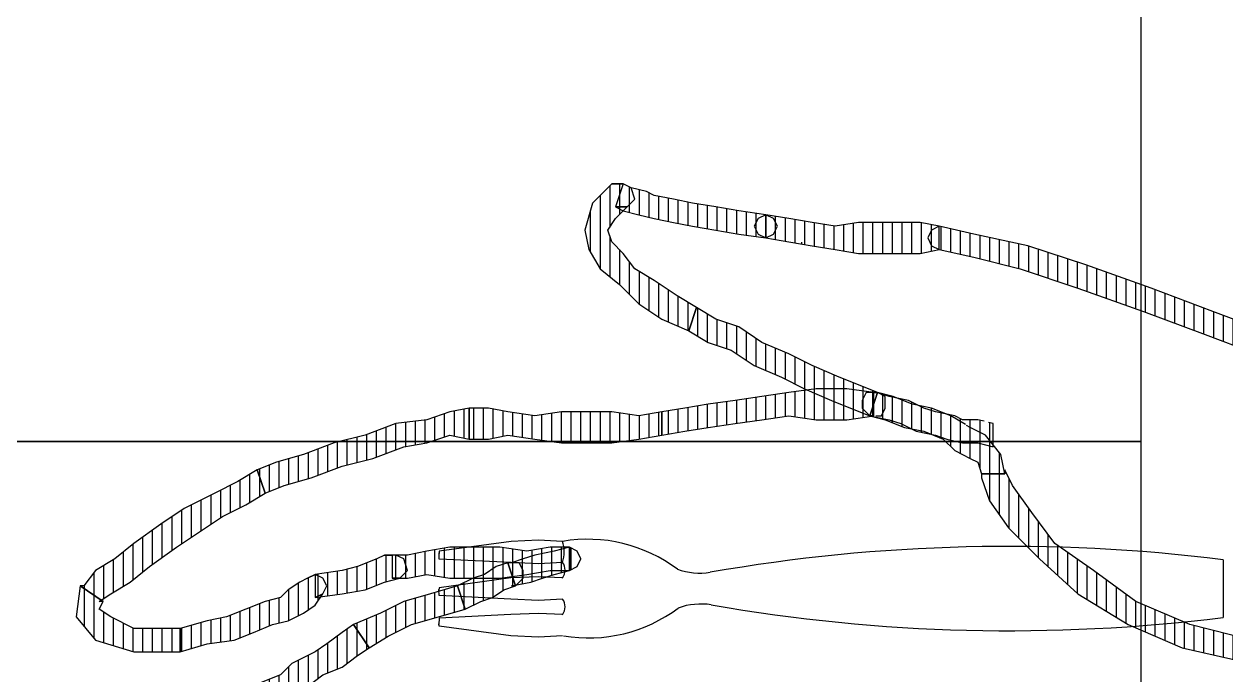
# Model space of a CAD drawing. Header units: millimetres. Extents: x 11489 to 12006, y 36725 to 37730.
# Drawn here: x 11565 to 11580.43, y 37456.18 to 37464.54 of the extents above; entities that cross this region are included whole.
import ezdxf

# ---------------------------------------------------------------- set-up
doc = ezdxf.new("R2010")
doc.units = ezdxf.units.MM
doc.layers.add('OC-Mutfak_Ekipman', color=252, linetype='Continuous')
doc.layers.add('S2000-002 Çizgi', color=7, linetype='Continuous')
pattern_1 = [(360, (-19413.11011, 29189.02214), (1e-16, 0.125), [25])]

# ---------------------------------------------------------------- blocks, each defined once
blk = doc.blocks.new('A$C72f7f077')
at = {"layer": 'S2000-002 Çizgi'}
blk.add_lwpolyline([(120, 0), (0, 0), (0, 70), (120, 70)], close=True, dxfattribs=at)
blk = doc.blocks.new('A$C0b4f8896')
at = {"ltscale": 30}
h = blk.add_hatch(dxfattribs=at)
h.set_pattern_fill('DC_LINES', color=256, scale=0.1, style=0)
h.set_pattern_definition(pattern_1)
h.paths.add_polyline_path([(0.844, 19.84), (0.944, 20.285), (1.093, 20.879), (1.341, 21.621), (1.639, 22.462), (1.937, 23.254), (2.235, 24.045), (2.484, 24.639), (2.732, 24.985), (2.434, 25.183), (2.186, 24.737), (1.937, 24.145), (1.639, 23.353), (1.341, 22.561), (1.043, 21.72), (0.795, 20.978), (0.646, 20.285), (0.546, 19.84), (0.596, 19.741), (0.695, 19.691), (0.795, 19.741)], flags=0)
h = blk.add_hatch(dxfattribs=at)
h.set_pattern_fill('DC_LINES', color=256, scale=0.1, style=0)
h.set_pattern_definition(pattern_1)
edge = h.paths.add_edge_path(flags=0)
edge.add_line((3.726, 20.384), (3.775, 20.384))
edge.add_line((3.775, 20.384), (4.073, 20.483))
edge.add_line((4.073, 20.483), (4.421, 20.73))
edge.add_line((4.421, 20.73), (4.818, 21.126))
edge.add_line((4.818, 21.126), (5.266, 21.621))
edge.add_line((5.266, 21.621), (5.663, 22.264))
edge.add_line((5.663, 22.264), (5.961, 22.957))
edge.add_line((5.961, 22.957), (6.16, 23.848))
edge.add_line((6.16, 23.848), (6.16, 24.837))
edge.add_line((6.16, 24.837), (5.862, 24.837))
edge.add_line((5.862, 24.837), (5.862, 23.848))
edge.add_line((5.862, 23.848), (5.663, 23.056))
edge.add_line((5.663, 23.056), (5.365, 22.363))
edge.add_line((5.365, 22.363), (4.967, 21.818))
edge.add_line((4.967, 21.818), (4.62, 21.324))
edge.add_line((4.62, 21.324), (4.222, 21.027))
edge.add_line((4.222, 21.027), (3.875, 20.78))
edge.add_line((3.875, 20.78), (3.676, 20.681))
edge.add_line((3.676, 20.681), (3.726, 20.681))
h = blk.add_hatch(dxfattribs=at)
h.set_pattern_fill('DC_LINES', color=256, scale=0.1, style=0)
h.set_pattern_definition(pattern_1)
edge = h.paths.add_edge_path(flags=0)
edge.add_line((2.98, 18.949), (3.03, 19.147))
edge.add_line((3.03, 19.147), (3.13, 19.395))
edge.add_line((3.13, 19.395), (3.179, 19.642))
edge.add_line((3.179, 19.642), (3.279, 19.889))
edge.add_line((3.279, 19.889), (3.427, 20.038))
edge.add_line((3.427, 20.038), (3.527, 20.235))
edge.add_line((3.527, 20.235), (3.577, 20.335))
edge.add_line((3.577, 20.335), (3.726, 20.384))
edge.add_line((3.726, 20.384), (3.726, 20.681))
edge.add_line((3.726, 20.681), (3.477, 20.631))
edge.add_line((3.477, 20.631), (3.229, 20.434))
edge.add_line((3.229, 20.434), (3.13, 20.235))
edge.add_line((3.13, 20.235), (2.98, 19.988))
edge.add_line((2.98, 19.988), (2.881, 19.741))
edge.add_line((2.881, 19.741), (2.831, 19.493))
edge.add_line((2.831, 19.493), (2.732, 19.246))
edge.add_line((2.732, 19.246), (2.682, 19.048))
h = blk.add_hatch(dxfattribs=at)
h.set_pattern_fill('DC_LINES', color=256, scale=0.1, style=0)
h.set_pattern_definition(pattern_1)
edge = h.paths.add_edge_path(flags=0)
edge.add_line((2.98, 18.999), (2.98, 18.949))
edge.add_line((2.98, 18.949), (3.03, 19.196))
edge.add_line((3.03, 19.196), (3.08, 19.345))
edge.add_line((3.08, 19.345), (3.179, 19.543))
edge.add_line((3.179, 19.543), (3.229, 19.79))
edge.add_line((3.229, 19.79), (3.279, 19.938))
edge.add_line((3.279, 19.938), (3.328, 20.137))
edge.add_line((3.328, 20.137), (3.328, 20.335))
edge.add_line((3.328, 20.335), (3.378, 20.532))
edge.add_line((3.378, 20.532), (3.08, 20.532))
edge.add_line((3.08, 20.532), (3.03, 20.335))
edge.add_line((3.03, 20.335), (3.03, 20.137))
edge.add_line((3.03, 20.137), (2.98, 20.038))
edge.add_line((2.98, 20.038), (2.931, 19.79))
edge.add_line((2.931, 19.79), (2.881, 19.642))
edge.add_line((2.881, 19.642), (2.782, 19.444))
edge.add_line((2.782, 19.444), (2.732, 19.196))
edge.add_line((2.732, 19.196), (2.682, 19.048))
edge.add_line((2.682, 19.048), (2.682, 18.999))
edge.add_line((2.682, 18.999), (2.682, 19.048))
edge.add_line((2.682, 19.048), (2.682, 18.899))
edge.add_line((2.682, 18.899), (2.782, 18.851))
edge.add_line((2.782, 18.851), (2.881, 18.851))
edge.add_line((2.881, 18.851), (2.98, 18.949))
h = blk.add_hatch(dxfattribs=at)
h.set_pattern_fill('DC_LINES', color=256, scale=0.1, style=0)
h.set_pattern_definition(pattern_1)
edge = h.paths.add_edge_path(flags=0)
edge.add_line((0.695, 17.613), (0.745, 17.91))
edge.add_line((0.745, 17.91), (0.795, 18.207))
edge.add_line((0.795, 18.207), (0.844, 18.504))
edge.add_line((0.844, 18.504), (0.894, 18.801))
edge.add_line((0.894, 18.801), (0.894, 19.048))
edge.add_line((0.894, 19.048), (0.894, 19.345))
edge.add_line((0.894, 19.345), (0.894, 19.593))
edge.add_line((0.894, 19.593), (0.844, 19.84))
edge.add_line((0.844, 19.84), (0.546, 19.84))
edge.add_line((0.546, 19.84), (0.497, 19.593))
edge.add_line((0.497, 19.593), (0.497, 19.345))
edge.add_line((0.497, 19.345), (0.497, 19.048))
edge.add_line((0.497, 19.048), (0.497, 18.801))
edge.add_line((0.497, 18.801), (0.546, 18.504))
edge.add_line((0.546, 18.504), (0.497, 18.207))
edge.add_line((0.497, 18.207), (0.447, 17.91))
edge.add_line((0.447, 17.91), (0.397, 17.613))
h = blk.add_hatch(dxfattribs=at)
h.set_pattern_fill('DC_LINES', color=256, scale=0.1, style=0)
h.set_pattern_definition(pattern_1)
edge = h.paths.add_edge_path(flags=0)
edge.add_line((1.888, 16.624), (2.037, 16.871))
edge.add_line((2.037, 16.871), (2.136, 17.168))
edge.add_line((2.136, 17.168), (2.335, 17.465))
edge.add_line((2.335, 17.465), (2.484, 17.812))
edge.add_line((2.484, 17.812), (2.633, 18.108))
edge.add_line((2.633, 18.108), (2.782, 18.454))
edge.add_line((2.782, 18.454), (2.881, 18.702))
edge.add_line((2.881, 18.702), (2.98, 18.949))
edge.add_line((2.98, 18.949), (2.682, 19.048))
edge.add_line((2.682, 19.048), (2.583, 18.801))
edge.add_line((2.583, 18.801), (2.484, 18.554))
edge.add_line((2.484, 18.554), (2.335, 18.207))
edge.add_line((2.335, 18.207), (2.186, 17.91))
edge.add_line((2.186, 17.91), (2.037, 17.563))
edge.add_line((2.037, 17.563), (1.838, 17.267))
edge.add_line((1.838, 17.267), (1.739, 16.97))
edge.add_line((1.739, 16.97), (1.59, 16.723))
h = blk.add_hatch(dxfattribs=at)
h.set_pattern_fill('DC_LINES', color=256, scale=0.1, style=0)
h.set_pattern_definition(pattern_1)
edge = h.paths.add_edge_path(flags=0)
edge.add_line((3.229, 16.277), (3.179, 16.574))
edge.add_line((3.179, 16.574), (3.13, 16.871))
edge.add_line((3.13, 16.871), (3.08, 17.218))
edge.add_line((3.08, 17.218), (3.03, 17.563))
edge.add_line((3.03, 17.563), (2.98, 17.91))
edge.add_line((2.98, 17.91), (3.03, 18.257))
edge.add_line((3.03, 18.257), (3.03, 18.652))
edge.add_line((3.03, 18.652), (2.98, 18.999))
edge.add_line((2.98, 18.999), (2.682, 18.999))
edge.add_line((2.682, 18.999), (2.633, 18.652))
edge.add_line((2.633, 18.652), (2.633, 18.257))
edge.add_line((2.633, 18.257), (2.682, 17.91))
edge.add_line((2.682, 17.91), (2.732, 17.563))
edge.add_line((2.732, 17.563), (2.782, 17.218))
edge.add_line((2.782, 17.218), (2.831, 16.871))
edge.add_line((2.831, 16.871), (2.881, 16.574))
edge.add_line((2.881, 16.574), (2.931, 16.277))
h = blk.add_hatch(dxfattribs=at)
h.set_pattern_fill('DC_LINES', color=256, scale=0.1, style=0)
h.set_pattern_definition(pattern_1)
edge = h.paths.add_edge_path(flags=0)
edge.add_line((0.397, 17.613), (0.348, 17.267))
edge.add_line((0.348, 17.267), (0.298, 16.97))
edge.add_line((0.298, 16.97), (0.248, 16.673))
edge.add_line((0.248, 16.673), (0.199, 16.426))
edge.add_line((0.199, 16.426), (0.149, 16.179))
edge.add_line((0.149, 16.179), (0.099, 16.079))
edge.add_line((0.099, 16.079), (0.05, 15.882))
edge.add_line((0.05, 15.882), (0, 15.782))
edge.add_line((0, 15.782), (0.298, 15.684))
edge.add_line((0.298, 15.684), (0.348, 15.782))
edge.add_line((0.348, 15.782), (0.397, 15.98))
edge.add_line((0.397, 15.98), (0.447, 16.179))
edge.add_line((0.447, 16.179), (0.497, 16.426))
edge.add_line((0.497, 16.426), (0.546, 16.673))
edge.add_line((0.546, 16.673), (0.596, 16.97))
edge.add_line((0.596, 16.97), (0.646, 17.267))
edge.add_line((0.646, 17.267), (0.695, 17.613))
h = blk.add_hatch(dxfattribs=at)
h.set_pattern_fill('DC_LINES', color=256, scale=0.1, style=0)
h.set_pattern_definition(pattern_1)
edge = h.paths.add_edge_path(flags=0)
edge.add_line((0, 15.782), (0, 15.635))
edge.add_line((0, 15.635), (0.248, 15.387))
edge.add_line((0.248, 15.387), (0.596, 15.288))
edge.add_line((0.596, 15.288), (0.844, 15.338))
edge.add_line((0.844, 15.338), (1.093, 15.486))
edge.add_line((1.093, 15.486), (1.292, 15.733))
edge.add_line((1.292, 15.733), (1.54, 15.98))
edge.add_line((1.54, 15.98), (1.739, 16.277))
edge.add_line((1.739, 16.277), (1.888, 16.624))
edge.add_line((1.888, 16.624), (1.59, 16.723))
edge.add_line((1.59, 16.723), (1.441, 16.476))
edge.add_line((1.441, 16.476), (1.242, 16.179))
edge.add_line((1.242, 16.179), (1.093, 15.932))
edge.add_line((1.093, 15.932), (0.894, 15.782))
edge.add_line((0.894, 15.782), (0.745, 15.635))
edge.add_line((0.745, 15.635), (0.596, 15.585))
edge.add_line((0.596, 15.585), (0.447, 15.684))
edge.add_line((0.447, 15.684), (0.298, 15.832))
edge.add_line((0.298, 15.832), (0.298, 15.684))
edge.add_line((0.298, 15.684), (0.298, 15.832))
edge.add_line((0.298, 15.832), (0.199, 15.932))
edge.add_line((0.199, 15.932), (0.05, 15.882))
edge.add_line((0.05, 15.882), (0, 15.782))
edge.add_line((0, 15.782), (0, 15.635))
h = blk.add_hatch(dxfattribs=at)
h.set_pattern_fill('DC_LINES', color=256, scale=0.1, style=0)
h.set_pattern_definition(pattern_1)
edge = h.paths.add_edge_path(flags=0)
edge.add_line((3.279, 13.804), (3.279, 14.051))
edge.add_line((3.279, 14.051), (3.229, 14.299))
edge.add_line((3.229, 14.299), (3.279, 14.645))
edge.add_line((3.279, 14.645), (3.328, 14.991))
edge.add_line((3.328, 14.991), (3.328, 15.288))
edge.add_line((3.328, 15.288), (3.328, 15.635))
edge.add_line((3.328, 15.635), (3.279, 15.98))
edge.add_line((3.279, 15.98), (3.229, 16.277))
edge.add_line((3.229, 16.277), (2.931, 16.277))
edge.add_line((2.931, 16.277), (2.98, 15.98))
edge.add_line((2.98, 15.98), (2.931, 15.635))
edge.add_line((2.931, 15.635), (2.931, 15.288))
edge.add_line((2.931, 15.288), (2.931, 14.991))
edge.add_line((2.931, 14.991), (2.98, 14.645))
edge.add_line((2.98, 14.645), (2.931, 14.299))
edge.add_line((2.931, 14.299), (2.881, 14.051))
edge.add_line((2.881, 14.051), (2.881, 13.804))
h = blk.add_hatch(dxfattribs=at)
h.set_pattern_fill('DC_LINES', color=256, scale=0.1, style=0)
h.set_pattern_definition(pattern_1)
edge = h.paths.add_edge_path(flags=0)
edge.add_line((4.967, 15.09), (4.669, 15.09))
edge.add_line((4.669, 15.09), (4.669, 14.843))
edge.add_line((4.669, 14.843), (4.719, 14.546))
edge.add_line((4.719, 14.546), (4.669, 14.199))
edge.add_line((4.669, 14.199), (4.669, 13.902))
edge.add_line((4.669, 13.902), (4.669, 13.557))
edge.add_line((4.669, 13.557), (4.719, 13.26))
edge.add_line((4.719, 13.26), (4.769, 13.012))
edge.add_line((4.769, 13.012), (4.769, 12.814))
edge.add_line((4.769, 12.814), (5.067, 12.814))
edge.add_line((5.067, 12.814), (5.067, 13.012))
edge.add_line((5.067, 13.012), (5.017, 13.26))
edge.add_line((5.017, 13.26), (5.067, 13.557))
edge.add_line((5.067, 13.557), (5.067, 13.902))
edge.add_line((5.067, 13.902), (5.067, 14.199))
edge.add_line((5.067, 14.199), (5.017, 14.546))
edge.add_line((5.017, 14.546), (4.967, 14.843))
edge.add_line((4.967, 14.843), (4.967, 15.09))
edge.add_line((4.967, 15.09), (4.669, 15.09))
edge.add_line((4.669, 15.09), (4.967, 15.09))
edge.add_line((4.967, 15.09), (4.918, 15.189))
edge.add_line((4.918, 15.189), (4.818, 15.238))
edge.add_line((4.818, 15.238), (4.719, 15.189))
edge.add_line((4.719, 15.189), (4.669, 15.09))
h = blk.add_hatch(dxfattribs=at)
h.set_pattern_fill('DC_LINES', color=256, scale=0.1, style=0)
h.set_pattern_definition(pattern_1)
edge = h.paths.add_edge_path(flags=0)
edge.add_line((5.166, 14.397), (5.166, 14.348))
edge.add_line((5.166, 14.348), (5.116, 14.596))
edge.add_line((5.116, 14.596), (5.067, 14.744))
edge.add_line((5.067, 14.744), (5.017, 14.893))
edge.add_line((5.017, 14.893), (4.967, 15.09))
edge.add_line((4.967, 15.09), (4.669, 15.09))
edge.add_line((4.669, 15.09), (4.719, 14.893))
edge.add_line((4.719, 14.893), (4.769, 14.645))
edge.add_line((4.769, 14.645), (4.818, 14.496))
edge.add_line((4.818, 14.496), (4.868, 14.348))
edge.add_line((4.868, 14.348), (4.868, 14.299))
h = blk.add_hatch(dxfattribs=at)
h.set_pattern_fill('DC_LINES', color=256, scale=0.1, style=0)
h.set_pattern_definition(pattern_1)
edge = h.paths.add_edge_path(flags=0)
edge.add_line((5.464, 13.754), (5.365, 13.952))
edge.add_line((5.365, 13.952), (5.315, 14.101))
edge.add_line((5.315, 14.101), (5.216, 14.249))
edge.add_line((5.216, 14.249), (5.166, 14.397))
edge.add_line((5.166, 14.397), (4.868, 14.299))
edge.add_line((4.868, 14.299), (4.918, 14.15))
edge.add_line((4.918, 14.15), (5.017, 14.002))
edge.add_line((5.017, 14.002), (5.067, 13.854))
edge.add_line((5.067, 13.854), (5.166, 13.655))
h = blk.add_hatch(dxfattribs=at)
h.set_pattern_fill('DC_LINES', color=256, scale=0.1, style=0)
h.set_pattern_definition(pattern_1)
edge = h.paths.add_edge_path(flags=0)
edge.add_line((5.464, 13.754), (5.365, 13.952))
edge.add_line((5.365, 13.952), (5.315, 14.101))
edge.add_line((5.315, 14.101), (5.216, 14.249))
edge.add_line((5.216, 14.249), (5.166, 14.397))
edge.add_line((5.166, 14.397), (4.868, 14.299))
edge.add_line((4.868, 14.299), (4.918, 14.15))
edge.add_line((4.918, 14.15), (5.017, 14.002))
edge.add_line((5.017, 14.002), (5.067, 13.854))
edge.add_line((5.067, 13.854), (5.166, 13.655))
h = blk.add_hatch(dxfattribs=at)
h.set_pattern_fill('DC_LINES', color=256, scale=0.1, style=0)
h.set_pattern_definition(pattern_1)
edge = h.paths.add_edge_path(flags=0)
edge.add_line((3.974, 11.182), (3.875, 11.429))
edge.add_line((3.875, 11.429), (3.775, 11.775))
edge.add_line((3.775, 11.775), (3.626, 12.171))
edge.add_line((3.626, 12.171), (3.527, 12.566))
edge.add_line((3.527, 12.566), (3.378, 12.963))
edge.add_line((3.378, 12.963), (3.328, 13.26))
edge.add_line((3.328, 13.26), (3.229, 13.557))
edge.add_line((3.229, 13.557), (3.279, 13.804))
edge.add_line((3.279, 13.804), (2.881, 13.804))
edge.add_line((2.881, 13.804), (2.931, 13.557))
edge.add_line((2.931, 13.557), (3.03, 13.26))
edge.add_line((3.03, 13.26), (3.08, 12.863))
edge.add_line((3.08, 12.863), (3.229, 12.468))
edge.add_line((3.229, 12.468), (3.328, 12.072))
edge.add_line((3.328, 12.072), (3.477, 11.677))
edge.add_line((3.477, 11.677), (3.577, 11.33))
edge.add_line((3.577, 11.33), (3.676, 11.083))
h = blk.add_hatch(dxfattribs=at)
h.set_pattern_fill('DC_LINES', color=256, scale=0.1, style=0)
h.set_pattern_definition(pattern_1)
edge = h.paths.add_edge_path(flags=0)
edge.add_line((5.961, 12.518), (5.812, 12.765))
edge.add_line((5.812, 12.765), (5.663, 13.062))
edge.add_line((5.663, 13.062), (5.564, 13.408))
edge.add_line((5.564, 13.408), (5.464, 13.754))
edge.add_line((5.464, 13.754), (5.166, 13.655))
edge.add_line((5.166, 13.655), (5.266, 13.309))
edge.add_line((5.266, 13.309), (5.365, 12.963))
edge.add_line((5.365, 12.963), (5.514, 12.666))
edge.add_line((5.514, 12.666), (5.663, 12.319))
h = blk.add_hatch(dxfattribs=at)
h.set_pattern_fill('DC_LINES', color=256, scale=0.1, style=0)
h.set_pattern_definition(pattern_1)
edge = h.paths.add_edge_path(flags=0)
edge.add_line((5.961, 12.518), (5.812, 12.765))
edge.add_line((5.812, 12.765), (5.663, 13.062))
edge.add_line((5.663, 13.062), (5.564, 13.408))
edge.add_line((5.564, 13.408), (5.464, 13.754))
edge.add_line((5.464, 13.754), (5.166, 13.655))
edge.add_line((5.166, 13.655), (5.266, 13.309))
edge.add_line((5.266, 13.309), (5.365, 12.963))
edge.add_line((5.365, 12.963), (5.514, 12.666))
edge.add_line((5.514, 12.666), (5.663, 12.319))
h = blk.add_hatch(dxfattribs=at)
h.set_pattern_fill('DC_LINES', color=256, scale=0.1, style=0)
h.set_pattern_definition(pattern_1)
edge = h.paths.add_edge_path(flags=0)
edge.add_line((4.769, 12.814), (4.769, 12.715))
edge.add_line((4.769, 12.715), (4.818, 12.616))
edge.add_line((4.818, 12.616), (4.918, 12.369))
edge.add_line((4.918, 12.369), (4.967, 12.171))
edge.add_line((4.967, 12.171), (5.017, 11.824))
edge.add_line((5.017, 11.824), (5.315, 11.824))
edge.add_line((5.315, 11.824), (5.266, 12.171))
edge.add_line((5.266, 12.171), (5.216, 12.468))
edge.add_line((5.216, 12.468), (5.116, 12.715))
edge.add_line((5.116, 12.715), (5.067, 12.913))
edge.add_line((5.067, 12.913), (5.067, 12.814))
edge.add_line((5.067, 12.814), (5.067, 12.913))
edge.add_line((5.067, 12.913), (4.967, 13.012))
edge.add_line((4.967, 13.012), (4.818, 12.963))
edge.add_line((4.818, 12.963), (4.769, 12.863))
edge.add_line((4.769, 12.863), (4.769, 12.715))
h = blk.add_hatch(dxfattribs=at)
h.set_pattern_fill('DC_LINES', color=256, scale=0.1, style=0)
h.set_pattern_definition(pattern_1)
edge = h.paths.add_edge_path(flags=0)
edge.add_line((6.954, 10.835), (6.855, 11.083))
edge.add_line((6.855, 11.083), (6.706, 11.231))
edge.add_line((6.706, 11.231), (6.607, 11.479))
edge.add_line((6.607, 11.479), (6.458, 11.726))
edge.add_line((6.458, 11.726), (6.309, 11.924))
edge.add_line((6.309, 11.924), (6.209, 12.171))
edge.add_line((6.209, 12.171), (6.06, 12.369))
edge.add_line((6.06, 12.369), (5.961, 12.518))
edge.add_line((5.961, 12.518), (5.663, 12.319))
edge.add_line((5.663, 12.319), (5.762, 12.171))
edge.add_line((5.762, 12.171), (5.911, 11.974))
edge.add_line((5.911, 11.974), (6.011, 11.824))
edge.add_line((6.011, 11.824), (6.16, 11.528))
edge.add_line((6.16, 11.528), (6.309, 11.38))
edge.add_line((6.309, 11.38), (6.408, 11.132))
edge.add_line((6.408, 11.132), (6.557, 10.885))
edge.add_line((6.557, 10.885), (6.656, 10.736))
h = blk.add_hatch(dxfattribs=at)
h.set_pattern_fill('DC_LINES', color=256, scale=0.1, style=0)
h.set_pattern_definition(pattern_1)
edge = h.paths.add_edge_path(flags=0)
edge.add_line((6.954, 10.835), (6.855, 11.083))
edge.add_line((6.855, 11.083), (6.706, 11.231))
edge.add_line((6.706, 11.231), (6.607, 11.479))
edge.add_line((6.607, 11.479), (6.458, 11.726))
edge.add_line((6.458, 11.726), (6.309, 11.924))
edge.add_line((6.309, 11.924), (6.209, 12.171))
edge.add_line((6.209, 12.171), (6.06, 12.369))
edge.add_line((6.06, 12.369), (5.961, 12.518))
edge.add_line((5.961, 12.518), (5.663, 12.319))
edge.add_line((5.663, 12.319), (5.762, 12.171))
edge.add_line((5.762, 12.171), (5.911, 11.974))
edge.add_line((5.911, 11.974), (6.011, 11.824))
edge.add_line((6.011, 11.824), (6.16, 11.528))
edge.add_line((6.16, 11.528), (6.309, 11.38))
edge.add_line((6.309, 11.38), (6.408, 11.132))
edge.add_line((6.408, 11.132), (6.557, 10.885))
edge.add_line((6.557, 10.885), (6.656, 10.736))
h = blk.add_hatch(dxfattribs=at)
h.set_pattern_fill('DC_LINES', color=256, scale=0.1, style=0)
h.set_pattern_definition(pattern_1)
edge = h.paths.add_edge_path(flags=0)
edge.add_line((5.017, 11.824), (5.067, 11.726))
edge.add_line((5.067, 11.726), (5.116, 11.627))
edge.add_line((5.116, 11.627), (5.216, 11.479))
edge.add_line((5.216, 11.479), (5.315, 11.38))
edge.add_line((5.315, 11.38), (5.365, 11.182))
edge.add_line((5.365, 11.182), (5.464, 10.935))
edge.add_line((5.464, 10.935), (5.564, 10.687))
edge.add_line((5.564, 10.687), (5.613, 10.439))
edge.add_line((5.613, 10.439), (5.713, 10.093))
edge.add_line((5.713, 10.093), (6.011, 10.093))
edge.add_line((6.011, 10.093), (5.911, 10.439))
edge.add_line((5.911, 10.439), (5.862, 10.786))
edge.add_line((5.862, 10.786), (5.762, 11.033))
edge.add_line((5.762, 11.033), (5.663, 11.28))
edge.add_line((5.663, 11.28), (5.613, 11.479))
edge.add_line((5.613, 11.479), (5.514, 11.677))
edge.add_line((5.514, 11.677), (5.414, 11.824))
edge.add_line((5.414, 11.824), (5.266, 11.924))
edge.add_line((5.266, 11.924), (5.315, 11.824))
edge.add_line((5.315, 11.824), (5.266, 11.924))
edge.add_line((5.266, 11.924), (5.166, 11.974))
edge.add_line((5.166, 11.974), (5.067, 11.924))
edge.add_line((5.067, 11.924), (5.017, 11.824))
edge.add_line((5.017, 11.824), (5.067, 11.726))
h = blk.add_hatch(dxfattribs=at)
h.set_pattern_fill('DC_LINES', color=256, scale=0.1, style=0)
h.set_pattern_definition(pattern_1)
edge = h.paths.add_edge_path(flags=0)
edge.add_line((5.365, 9.104), (5.365, 9.054))
edge.add_line((5.365, 9.054), (5.266, 9.202))
edge.add_line((5.266, 9.202), (5.116, 9.45))
edge.add_line((5.116, 9.45), (4.918, 9.697))
edge.add_line((4.918, 9.697), (4.669, 10.044))
edge.add_line((4.669, 10.044), (4.471, 10.341))
edge.add_line((4.471, 10.341), (4.272, 10.638))
edge.add_line((4.272, 10.638), (4.123, 10.935))
edge.add_line((4.123, 10.935), (3.974, 11.182))
edge.add_line((3.974, 11.182), (3.676, 11.083))
edge.add_line((3.676, 11.083), (3.825, 10.835))
edge.add_line((3.825, 10.835), (3.974, 10.538))
edge.add_line((3.974, 10.538), (4.173, 10.143))
edge.add_line((4.173, 10.143), (4.371, 9.846))
edge.add_line((4.371, 9.846), (4.62, 9.499))
edge.add_line((4.62, 9.499), (4.818, 9.252))
edge.add_line((4.818, 9.252), (4.967, 9.005))
edge.add_line((4.967, 9.005), (5.166, 8.856))
edge.add_line((5.166, 8.856), (5.166, 8.807))
h = blk.add_hatch(dxfattribs=at)
h.set_pattern_fill('DC_LINES', color=256, scale=0.1, style=0)
h.set_pattern_definition(pattern_1)
edge = h.paths.add_edge_path(flags=0)
edge.add_line((5.713, 10.093), (5.713, 9.499))
edge.add_line((5.713, 9.499), (5.564, 9.202))
edge.add_line((5.564, 9.202), (5.464, 9.054))
edge.add_line((5.464, 9.054), (5.365, 9.104))
edge.add_line((5.365, 9.104), (5.166, 8.807))
edge.add_line((5.166, 8.807), (5.564, 8.758))
edge.add_line((5.564, 8.758), (5.862, 9.005))
edge.add_line((5.862, 9.005), (6.011, 9.499))
edge.add_line((6.011, 9.499), (6.011, 10.093))
for p, q in [((1.937, 24.145), (1.639, 23.353)), ((1.937, 23.254), (2.235, 24.045)), ((5.862, 23.848), (5.663, 23.056)), ((5.961, 22.957), (6.16, 23.848)), ((4.83, 23.483), (5.57, 23.483)), ((1.639, 23.353), (1.341, 22.561)), ((1.639, 22.462), (1.937, 23.254)), ((5.663, 23.056), (5.365, 22.363)), ((5.663, 22.264), (5.961, 22.957)), ((1.341, 22.561), (1.043, 21.72)), ((1.341, 21.621), (1.639, 22.462)), ((5.365, 22.363), (4.967, 21.818)), ((5.266, 21.621), (5.663, 22.264)), ((4.967, 21.818), (4.62, 21.324)), ((1.043, 21.72), (0.795, 20.978)), ((1.093, 20.879), (1.341, 21.621)), ((4.818, 21.126), (5.266, 21.621)), ((4.62, 21.324), (4.222, 21.027)), ((4.222, 21.027), (3.875, 20.78)), ((4.421, 20.73), (4.818, 21.126)), ((0.795, 20.978), (0.646, 20.285)), ((0.944, 20.285), (1.093, 20.879)), ((3.726, 20.681), (3.477, 20.631)), ((3.875, 20.78), (3.676, 20.681)), ((3.676, 20.681), (3.726, 20.681)), ((3.726, 20.681), (3.726, 20.384)), ((3.726, 20.384), (3.726, 20.681)), ((4.073, 20.483), (4.421, 20.73)), ((3.08, 20.532), (3.065, 20.472)), ((3.378, 20.532), (3.08, 20.532)), ((3.477, 20.631), (3.229, 20.434)), ((3.328, 20.335), (3.378, 20.532)), ((3.05, 20.415), (3.03, 20.335)), ((3.229, 20.434), (3.13, 20.235)), ((3.577, 20.335), (3.726, 20.384)), ((3.726, 20.384), (3.775, 20.384)), ((3.726, 20.384), (3.726, 20.384)), ((3.775, 20.384), (4.073, 20.483)), ((0.646, 20.285), (0.546, 19.84)), ((0.844, 19.84), (0.944, 20.285)), ((3.03, 20.335), (3.03, 20.137)), ((3.13, 20.235), (3.103, 20.191)), ((3.328, 20.137), (3.328, 20.335)), ((3.427, 20.038), (3.527, 20.235)), ((3.527, 20.235), (3.577, 20.335)), ((3.094, 20.177), (2.98, 19.988)), ((3.03, 20.137), (2.98, 20.038)), ((3.279, 19.938), (3.328, 20.137)), ((2.98, 19.988), (2.881, 19.741)), ((2.98, 20.038), (2.931, 19.79)), ((3.229, 19.79), (3.279, 19.938)), ((3.279, 19.889), (3.427, 20.038)), ((0.546, 19.84), (0.497, 19.593)), ((0.844, 19.84), (0.546, 19.84)), ((0.546, 19.84), (0.546, 19.84)), ((0.546, 19.84), (0.546, 19.84)), ((0.546, 19.84), (0.596, 19.741)), ((0.795, 19.741), (0.844, 19.84)), ((0.894, 19.593), (0.844, 19.84)), ((0.844, 19.84), (0.844, 19.84)), ((0.844, 19.84), (0.844, 19.84)), ((0.844, 19.84), (0.844, 19.84)), ((2.931, 19.79), (2.881, 19.642)), ((3.179, 19.642), (3.279, 19.889)), ((3.179, 19.543), (3.229, 19.79)), ((0.596, 19.741), (0.695, 19.691)), ((0.695, 19.691), (0.795, 19.741)), ((2.881, 19.642), (2.782, 19.444)), ((2.881, 19.741), (2.831, 19.493)), ((3.13, 19.395), (3.179, 19.642)), ((0.497, 19.593), (0.497, 19.345)), ((0.894, 19.345), (0.894, 19.593)), ((2.831, 19.493), (2.732, 19.246)), ((3.08, 19.345), (3.179, 19.543)), ((0.497, 19.345), (0.497, 19.048)), ((0.894, 19.048), (0.894, 19.345)), ((2.782, 19.444), (2.732, 19.196)), ((3.03, 19.147), (3.13, 19.395)), ((3.03, 19.196), (3.08, 19.345)), ((2.732, 19.246), (2.682, 19.048)), ((2.732, 19.196), (2.682, 19.048)), ((2.732, 19.147), (2.682, 19.048)), ((2.881, 19.147), (2.732, 19.147)), ((2.98, 19.098), (2.881, 19.147)), ((2.98, 18.949), (3.03, 19.196)), ((2.98, 18.949), (3.03, 19.147)), ((0.497, 19.048), (0.497, 18.801)), ((0.894, 18.801), (0.894, 19.048)), ((2.682, 19.048), (2.583, 18.801)), ((2.682, 18.999), (2.633, 18.652)), ((2.776, 19.017), (2.682, 19.048)), ((2.682, 19.048), (2.682, 18.999)), ((2.682, 18.999), (2.682, 19.048)), ((2.682, 19.048), (2.682, 18.899)), ((2.682, 19.048), (2.98, 18.949)), ((2.776, 19.017), (2.682, 19.048)), ((2.682, 19.048), (2.682, 19.048)), ((2.682, 19.048), (2.682, 18.899)), ((2.682, 19.048), (2.98, 18.949)), ((2.98, 18.999), (2.682, 18.999)), ((2.98, 18.949), (2.786, 19.014)), ((2.98, 18.949), (2.786, 19.014)), ((2.98, 19.024), (2.98, 19.098)), ((3.03, 18.652), (2.98, 18.999)), ((2.98, 18.949), (2.98, 18.999)), ((2.98, 18.999), (2.98, 18.999)), ((2.98, 18.999), (2.98, 18.949)), ((2.98, 18.949), (2.98, 18.999)), ((2.682, 18.899), (2.782, 18.851)), ((2.682, 18.899), (2.782, 18.851)), ((2.782, 18.851), (2.881, 18.851)), ((2.782, 18.851), (2.881, 18.851)), ((2.881, 18.702), (2.98, 18.949)), ((2.881, 18.851), (2.98, 18.949)), ((2.881, 18.851), (2.98, 18.949)), ((2.98, 18.949), (2.98, 18.949)), ((2.98, 18.949), (2.98, 18.949)), ((0.497, 18.801), (0.546, 18.504)), ((0.844, 18.504), (0.894, 18.801)), ((2.583, 18.801), (2.484, 18.554)), ((2.782, 18.454), (2.881, 18.702)), ((2.484, 18.554), (2.335, 18.207)), ((2.633, 18.652), (2.633, 18.257)), ((3.03, 18.257), (3.03, 18.652)), ((0.546, 18.504), (0.497, 18.207)), ((0.795, 18.207), (0.844, 18.504)), ((2.633, 18.108), (2.782, 18.454)), ((2.633, 18.257), (2.682, 17.91)), ((2.98, 17.91), (3.03, 18.257)), ((0.497, 18.207), (0.447, 17.91)), ((0.745, 17.91), (0.795, 18.207)), ((0.751, 18.071), (0.772, 18.071)), ((2.335, 18.207), (2.186, 17.91)), ((2.484, 17.812), (2.633, 18.108)), ((0.447, 17.91), (0.397, 17.613)), ((0.695, 17.613), (0.745, 17.91)), ((2.186, 17.91), (2.037, 17.563)), ((2.682, 17.91), (2.732, 17.563)), ((3.03, 17.563), (2.98, 17.91)), ((0.546, 17.762), (0.447, 17.712)), ((0.646, 17.712), (0.546, 17.762)), ((2.335, 17.465), (2.484, 17.812)), ((0.397, 17.613), (0.348, 17.267)), ((0.447, 17.712), (0.397, 17.613)), ((0.695, 17.613), (0.397, 17.613)), ((0.397, 17.613), (0.397, 17.613)), ((0.397, 17.613), (0.695, 17.613)), ((0.397, 17.613), (0.695, 17.613)), ((0.397, 17.613), (0.447, 17.515)), ((0.695, 17.613), (0.397, 17.613)), ((0.397, 17.613), (0.397, 17.613)), ((0.695, 17.613), (0.646, 17.712)), ((0.646, 17.267), (0.695, 17.613)), ((0.646, 17.515), (0.695, 17.613)), ((0.695, 17.613), (0.695, 17.613)), ((0.695, 17.613), (0.695, 17.613)), ((0.447, 17.515), (0.546, 17.465)), ((0.546, 17.465), (0.646, 17.515)), ((2.037, 17.563), (1.838, 17.267)), ((2.136, 17.168), (2.335, 17.465)), ((2.732, 17.563), (2.782, 17.218)), ((3.08, 17.218), (3.03, 17.563)), ((0.348, 17.267), (0.298, 16.97)), ((0.596, 16.97), (0.646, 17.267)), ((1.838, 17.267), (1.739, 16.97)), ((2.037, 16.871), (2.136, 17.168)), ((2.782, 17.218), (2.831, 16.871)), ((3.13, 16.871), (3.08, 17.218)), ((0.298, 16.97), (0.248, 16.673)), ((0.546, 16.673), (0.596, 16.97)), ((1.739, 16.97), (1.59, 16.723)), ((1.888, 16.624), (2.037, 16.871)), ((2.831, 16.871), (2.881, 16.574)), ((3.179, 16.574), (3.13, 16.871)), ((0.248, 16.673), (0.199, 16.426)), ((0.497, 16.426), (0.546, 16.673)), ((1.59, 16.723), (1.441, 16.476)), ((1.888, 16.624), (1.59, 16.723)), ((1.59, 16.723), (1.59, 16.723)), ((1.59, 16.723), (1.888, 16.624)), ((1.739, 16.277), (1.888, 16.624)), ((1.888, 16.624), (1.888, 16.624)), ((1.888, 16.624), (1.888, 16.624)), ((2.881, 16.574), (2.931, 16.277)), ((3.229, 16.277), (3.179, 16.574)), ((0.199, 16.426), (0.149, 16.179)), ((0.447, 16.179), (0.497, 16.426)), ((1.441, 16.476), (1.242, 16.179)), ((1.54, 15.98), (1.739, 16.277)), ((2.931, 16.277), (2.931, 16.277)), ((2.931, 16.277), (3.229, 16.277)), ((3.229, 16.277), (2.931, 16.277)), ((2.931, 16.277), (2.98, 15.98)), ((3.229, 16.277), (3.229, 16.277)), ((3.229, 16.277), (3.229, 16.277)), ((3.279, 15.98), (3.229, 16.277)), ((0.099, 16.079), (0.05, 15.882)), ((0.149, 16.179), (0.099, 16.079)), ((0.397, 15.98), (0.447, 16.179)), ((1.242, 16.179), (1.093, 15.932)), ((0.199, 15.932), (0.05, 15.882)), ((0.298, 15.832), (0.199, 15.932)), ((0.348, 15.782), (0.397, 15.98)), ((1.093, 15.932), (0.894, 15.782)), ((1.292, 15.733), (1.54, 15.98)), ((2.98, 15.98), (2.931, 15.635)), ((3.328, 15.635), (3.279, 15.98)), ((0.05, 15.882), (0, 15.782)), ((0.05, 15.882), (0, 15.782)), ((0, 15.782), (0, 15.635)), ((0, 15.782), (0, 15.635)), ((0, 15.635), (0, 15.782)), ((0, 15.782), (0, 15.782)), ((0, 15.782), (0.298, 15.684)), ((0.447, 15.684), (0.298, 15.832)), ((0.298, 15.832), (0.298, 15.684)), ((0.298, 15.684), (0.298, 15.832)), ((0.298, 15.684), (0.348, 15.782)), ((0.894, 15.782), (0.745, 15.635)), ((0, 15.635), (0.248, 15.387)), ((0.596, 15.585), (0.447, 15.684)), ((0.745, 15.635), (0.596, 15.585)), ((1.093, 15.486), (1.292, 15.733)), ((2.931, 15.635), (2.931, 15.288)), ((3.328, 15.288), (3.328, 15.635)), ((0.844, 15.338), (1.093, 15.486)), ((0.248, 15.387), (0.596, 15.288)), ((0.596, 15.288), (0.844, 15.338)), ((2.931, 15.288), (2.931, 14.991)), ((3.328, 14.991), (3.328, 15.288)), ((4.719, 15.189), (4.669, 15.09)), ((4.818, 15.238), (4.719, 15.189)), ((4.918, 15.189), (4.818, 15.238)), ((4.967, 15.09), (4.918, 15.189)), ((2.931, 14.991), (2.98, 14.645)), ((3.279, 14.645), (3.328, 14.991)), ((4.967, 15.09), (4.669, 15.09)), ((4.669, 15.09), (4.719, 14.893)), ((4.967, 15.09), (4.669, 15.09)), ((4.669, 15.09), (4.669, 14.843)), ((4.967, 15.09), (4.669, 15.09)), ((4.669, 15.09), (4.967, 15.09)), ((4.669, 15.09), (4.967, 15.09)), ((5.017, 14.893), (4.967, 15.09)), ((4.967, 14.843), (4.967, 15.09)), ((4.967, 15.09), (4.967, 15.09)), ((4.669, 14.843), (4.719, 14.546)), ((4.719, 14.893), (4.769, 14.645)), ((5.017, 14.546), (4.967, 14.843)), ((5.067, 14.744), (5.017, 14.893)), ((5.116, 14.596), (5.067, 14.744)), ((2.98, 14.645), (2.931, 14.299)), ((3.229, 14.299), (3.279, 14.645)), ((4.719, 14.546), (4.669, 14.199)), ((4.769, 14.645), (4.818, 14.496)), ((5.067, 14.199), (5.017, 14.546)), ((5.166, 14.348), (5.116, 14.596)), ((4.818, 14.496), (4.868, 14.348)), ((4.967, 14.496), (4.868, 14.447)), ((4.868, 14.447), (4.868, 14.299)), ((4.868, 14.299), (5.166, 14.397)), ((4.868, 14.299), (5.166, 14.397)), ((5.166, 14.397), (4.868, 14.299)), ((5.166, 14.397), (4.868, 14.299)), ((5.067, 14.496), (4.967, 14.496)), ((5.166, 14.397), (5.067, 14.496)), ((5.166, 14.397), (5.166, 14.348)), ((5.166, 14.397), (5.166, 14.397)), ((5.166, 14.397), (5.166, 14.397)), ((5.216, 14.249), (5.166, 14.397)), ((5.216, 14.249), (5.166, 14.397)), ((2.931, 14.299), (2.881, 14.051)), ((3.279, 14.051), (3.229, 14.299)), ((4.669, 14.199), (4.669, 13.902)), ((4.868, 14.348), (4.868, 14.299)), ((4.868, 14.299), (4.918, 14.15)), ((4.868, 14.299), (4.918, 14.15)), ((5.067, 13.902), (5.067, 14.199)), ((5.315, 14.101), (5.216, 14.249)), ((5.315, 14.101), (5.216, 14.249)), ((2.881, 14.051), (2.881, 13.804)), ((3.279, 13.804), (3.279, 14.051)), ((4.918, 14.15), (5.017, 14.002)), ((4.918, 14.15), (5.017, 14.002)), ((5.365, 13.952), (5.315, 14.101)), ((5.365, 13.952), (5.315, 14.101)), ((4.669, 13.902), (4.669, 13.557)), ((5.017, 14.002), (5.067, 13.854)), ((5.017, 14.002), (5.067, 13.854)), ((5.067, 13.557), (5.067, 13.902)), ((5.464, 13.754), (5.365, 13.952)), ((5.464, 13.754), (5.365, 13.952)), ((3.279, 13.804), (2.881, 13.804)), ((2.881, 13.804), (2.931, 13.557)), ((2.881, 13.804), (2.881, 13.804)), ((2.881, 13.804), (3.279, 13.804)), ((3.229, 13.557), (3.279, 13.804)), ((3.279, 13.804), (3.279, 13.804)), ((3.279, 13.804), (3.279, 13.804)), ((5.067, 13.854), (5.166, 13.655)), ((5.067, 13.854), (5.166, 13.655)), ((5.464, 13.754), (5.166, 13.655)), ((5.464, 13.754), (5.166, 13.655)), ((5.166, 13.655), (5.464, 13.754)), ((5.166, 13.655), (5.464, 13.754)), ((5.564, 13.408), (5.464, 13.754)), ((5.564, 13.408), (5.464, 13.754)), ((5.464, 13.754), (5.464, 13.754)), ((5.464, 13.754), (5.464, 13.754)), ((5.464, 13.754), (5.464, 13.754)), ((5.464, 13.754), (5.464, 13.754)), ((5.166, 13.655), (5.266, 13.309)), ((5.166, 13.655), (5.266, 13.309)), ((5.166, 13.655), (5.166, 13.655)), ((5.166, 13.655), (5.166, 13.655)), ((2.931, 13.557), (3.03, 13.26)), ((3.328, 13.26), (3.229, 13.557)), ((4.669, 13.557), (4.719, 13.26)), ((5.017, 13.26), (5.067, 13.557)), ((5.266, 13.309), (5.365, 12.963)), ((5.266, 13.309), (5.365, 12.963)), ((5.663, 13.062), (5.564, 13.408)), ((5.663, 13.062), (5.564, 13.408)), ((3.03, 13.26), (3.08, 12.863)), ((3.378, 12.963), (3.328, 13.26)), ((4.719, 13.26), (4.769, 13.012)), ((5.067, 13.012), (5.017, 13.26)), ((4.769, 13.012), (4.769, 12.814)), ((4.967, 13.012), (4.818, 12.963)), ((5.067, 12.913), (4.967, 13.012)), ((5.067, 12.814), (5.067, 13.012)), ((5.812, 12.765), (5.663, 13.062)), ((5.812, 12.765), (5.663, 13.062)), ((3.08, 12.863), (3.229, 12.468)), ((3.527, 12.566), (3.378, 12.963)), ((4.818, 12.963), (4.769, 12.863)), ((4.769, 12.863), (4.769, 12.715)), ((4.769, 12.814), (4.769, 12.715)), ((4.769, 12.715), (4.769, 12.814)), ((4.769, 12.814), (4.769, 12.814)), ((4.769, 12.814), (5.067, 12.814)), ((5.116, 12.715), (5.067, 12.913)), ((5.067, 12.913), (5.067, 12.814)), ((5.067, 12.814), (5.067, 12.913)), ((5.365, 12.963), (5.514, 12.666)), ((5.365, 12.963), (5.514, 12.666)), ((4.769, 12.715), (4.818, 12.616)), ((5.216, 12.468), (5.116, 12.715)), ((5.514, 12.666), (5.663, 12.319)), ((5.514, 12.666), (5.663, 12.319)), ((5.961, 12.518), (5.812, 12.765)), ((5.961, 12.518), (5.812, 12.765)), ((3.626, 12.171), (3.527, 12.566)), ((4.818, 12.616), (4.918, 12.369)), ((5.663, 12.319), (5.961, 12.518)), ((5.663, 12.319), (5.961, 12.518)), ((5.961, 12.518), (5.663, 12.319)), ((5.961, 12.518), (5.663, 12.319)), ((5.961, 12.518), (5.961, 12.518)), ((5.961, 12.518), (5.961, 12.518)), ((5.961, 12.518), (5.961, 12.518)), ((5.961, 12.518), (5.961, 12.518)), ((6.06, 12.369), (5.961, 12.518)), ((6.06, 12.369), (5.961, 12.518)), ((3.229, 12.468), (3.328, 12.072)), ((4.918, 12.369), (4.967, 12.171)), ((5.266, 12.171), (5.216, 12.468)), ((6.209, 12.171), (6.06, 12.369)), ((6.209, 12.171), (6.06, 12.369)), ((5.663, 12.319), (5.663, 12.319)), ((5.663, 12.319), (5.663, 12.319)), ((5.663, 12.319), (5.762, 12.171)), ((5.663, 12.319), (5.762, 12.171)), ((3.328, 12.072), (3.477, 11.677)), ((3.775, 11.775), (3.626, 12.171)), ((4.967, 12.171), (5.017, 11.824)), ((5.315, 11.824), (5.266, 12.171)), ((5.762, 12.171), (5.911, 11.974)), ((5.762, 12.171), (5.911, 11.974)), ((6.309, 11.924), (6.209, 12.171)), ((6.309, 11.924), (6.209, 12.171)), ((5.067, 11.924), (5.017, 11.824)), ((5.166, 11.974), (5.067, 11.924)), ((5.266, 11.924), (5.166, 11.974)), ((5.414, 11.824), (5.266, 11.924)), ((5.266, 11.924), (5.315, 11.824)), ((5.315, 11.824), (5.266, 11.924)), ((5.911, 11.974), (6.011, 11.824)), ((5.911, 11.974), (6.011, 11.824)), ((6.458, 11.726), (6.309, 11.924)), ((6.458, 11.726), (6.309, 11.924)), ((3.875, 11.429), (3.775, 11.775)), ((5.017, 11.824), (5.067, 11.726)), ((5.017, 11.824), (5.067, 11.726)), ((5.067, 11.726), (5.017, 11.824)), ((5.017, 11.824), (5.017, 11.824)), ((5.017, 11.824), (5.315, 11.824)), ((5.514, 11.677), (5.414, 11.824)), ((6.011, 11.824), (6.16, 11.528)), ((6.011, 11.824), (6.16, 11.528)), ((3.477, 11.677), (3.577, 11.33)), ((5.067, 11.726), (5.116, 11.627)), ((5.116, 11.627), (5.216, 11.479)), ((5.613, 11.479), (5.514, 11.677)), ((3.974, 11.182), (3.875, 11.429)), ((5.216, 11.479), (5.315, 11.38)), ((5.663, 11.28), (5.613, 11.479)), ((6.16, 11.528), (6.309, 11.38)), ((6.16, 11.528), (6.309, 11.38)), ((3.577, 11.33), (3.676, 11.083)), ((5.315, 11.38), (5.365, 11.182)), ((5.762, 11.033), (5.663, 11.28)), ((6.309, 11.38), (6.408, 11.132)), ((6.309, 11.38), (6.408, 11.132)), ((3.676, 11.083), (3.974, 11.182)), ((3.974, 11.182), (3.676, 11.083)), ((3.974, 11.182), (3.974, 11.182)), ((3.974, 11.182), (3.974, 11.182)), ((4.123, 10.935), (3.974, 11.182)), ((5.365, 11.182), (5.464, 10.935)), ((3.676, 11.083), (3.676, 11.083)), ((3.676, 11.083), (3.825, 10.835)), ((5.862, 10.786), (5.762, 11.033)), ((3.825, 10.835), (3.974, 10.538)), ((4.272, 10.638), (4.123, 10.935)), ((5.464, 10.935), (5.564, 10.687)), ((5.564, 10.687), (5.613, 10.439)), ((5.911, 10.439), (5.862, 10.786)), ((3.974, 10.538), (4.173, 10.143)), ((4.471, 10.341), (4.272, 10.638)), ((4.669, 10.044), (4.471, 10.341)), ((5.613, 10.439), (5.713, 10.093)), ((6.011, 10.093), (5.911, 10.439)), ((4.173, 10.143), (4.371, 9.846)), ((4.918, 9.697), (4.669, 10.044)), ((5.713, 10.093), (6.011, 10.093)), ((5.713, 10.093), (5.713, 10.093)), ((5.713, 10.093), (5.713, 9.499)), ((6.011, 10.093), (5.713, 10.093)), ((5.713, 10.093), (5.713, 10.093)), ((6.011, 9.499), (6.011, 10.093)), ((6.011, 10.093), (6.011, 10.093)), ((4.371, 9.846), (4.62, 9.499)), ((5.116, 9.45), (4.918, 9.697)), ((4.62, 9.499), (4.818, 9.252)), ((5.266, 9.202), (5.116, 9.45)), ((5.713, 9.499), (5.564, 9.202)), ((5.862, 9.005), (6.011, 9.499)), ((4.818, 9.252), (4.967, 9.005)), ((5.365, 9.054), (5.266, 9.202)), ((5.564, 9.202), (5.464, 9.054)), ((4.967, 9.005), (5.166, 8.856)), ((5.166, 8.807), (5.365, 9.104)), ((5.365, 9.104), (5.166, 8.807)), ((5.365, 9.104), (5.365, 9.054)), ((5.365, 9.104), (5.365, 9.104)), ((5.464, 9.054), (5.365, 9.104)), ((5.564, 8.758), (5.862, 9.005)), ((5.166, 8.856), (5.166, 8.807)), ((5.166, 8.807), (5.564, 8.758))]:
    blk.add_line(p, q, dxfattribs=at)
for points in [[(4.593, 15.003), (4.576, 14.694), (4.593, 14.341), (4.718, 13.419), (4.747, 13.417)], [(4.865, 15.003), (4.882, 14.694), (4.865, 14.341), (4.82, 13.419), (4.741, 13.417)], [(5.063, 15.002), (5.047, 14.693), (5.063, 14.34), (5.189, 13.418), (5.218, 13.416)], [(5.336, 15.002), (5.352, 14.693), (5.336, 14.34), (5.29, 13.418), (5.211, 13.416)], [(5.534, 15.001), (5.518, 14.693), (5.534, 14.34), (5.58, 13.418), (5.659, 13.415)], [(5.806, 15.001), (5.823, 14.693), (5.806, 14.34), (5.681, 13.418), (5.652, 13.415)]]:
    blk.add_lwpolyline(points, dxfattribs=at)
for centre, radius, start, end in [((26.881, 20.726), 22.223, 172.8729, 189.9137), ((-16.482, 20.738), 22.223, 350.0863, 7.0954), ((4.151, 16.767), 0.849, 339.9904, 9.0141), ((6.247, 16.779), 0.849, 170.9859, 200.0096), ((6.486, 15.325), 1.92, 143.1475, 189.6617), ((3.913, 15.337), 1.92, 350.3383, 36.8525), ((4.728, 14.557), 0.466, 72.9453, 106.8601), ((4.964, 14.873), 0.163, 52.2572, 127.4765), ((5.435, 14.873), 0.163, 52.2572, 127.4765)]:
    blk.add_arc(centre, radius, start, end, dxfattribs=at)

msp = doc.modelspace()

# ---------------------------------------------------------------- linework, layer by layer
msp.add_lwpolyline([(11579.34, 37459.179), (11509.34, 37459.179), (11509.34, 37540.45), (11579.34, 37540.45)], close=True)

# ---------------------------------------------------------------- block references
at = {"color": 0, "rotation": 90}
msp.add_blockref('A$C72f7f077', (11579.34, 37339.179), dxfattribs=at)
at = {"layer": 'OC-Mutfak_Ekipman', "linetype": 'Continuous', "rotation": 270}
msp.add_blockref('A$C0b4f8896', (11556.913, 37462.489), dxfattribs=at)

doc.saveas('drawing.dxf')
